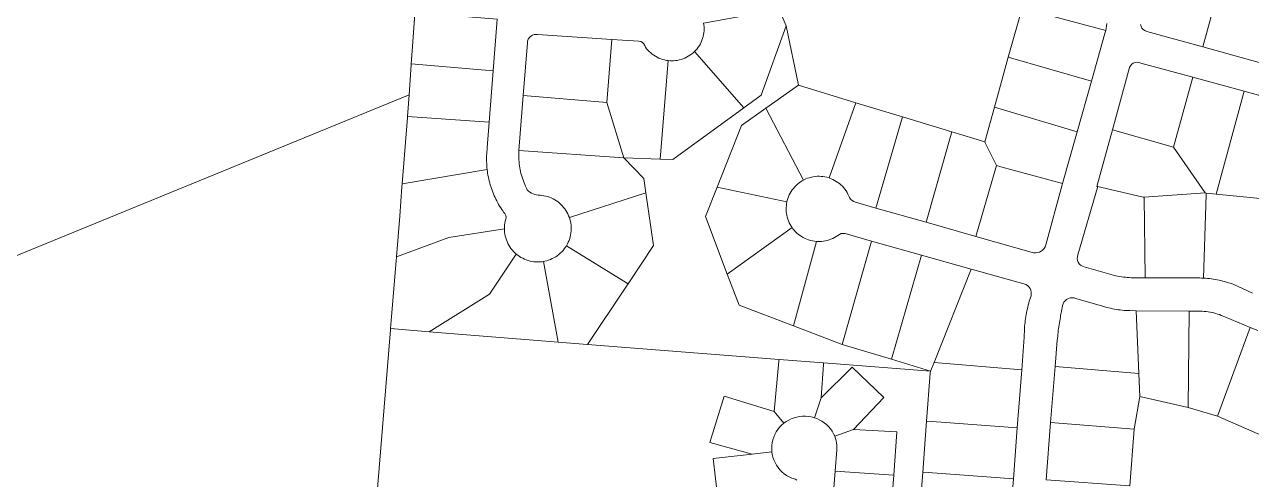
# Model space of a CAD drawing. Header units: inches. Extents: x 2378083 to 2398295, y 1463180 to 1483392.
# Drawn here: x 2386155 to 2388040, y 1470431 to 1471130 of the extents above; entities that cross this region are included whole.
import ezdxf

# ---------------------------------------------------------------- set-up
doc = ezdxf.new("R2010")
doc.units = ezdxf.units.IN
doc.header["$MEASUREMENT"] = 0
doc.linetypes.add('DASHED', pattern=[0.75, 0.5, -0.25])
doc.layers.add('ROW', color=3, linetype='DASHED', lineweight=35)
doc.layers.add('sc_greenville', color=7, linetype='Continuous')

msp = doc.modelspace()

# ---------------------------------------------------------------- linework, layer by layer
at = {"layer": 'ROW', "color": 6, "lineweight": 50}
msp.add_circle((2388188.9, 1473286.1), 10106.2, dxfattribs=at)
at = {"layer": 'sc_greenville', "lineweight": 0}
for points in [[(2388095.2, 1471228.3), (2388051.8, 1471071.9), (2387965.2, 1471096), (2388000.4, 1471225), (2388067, 1471237.3), (2388095.2, 1471228.3)], [(2386881.1, 1471138.7), (2386875, 1471059.5), (2386749.3, 1471069.9), (2386750.7, 1471089.9), (2386754.7, 1471147.1), (2386754.8, 1471148.7), (2386881.1, 1471138.7)], [(2387324.9, 1471128.2), (2387286.7, 1471021.7), (2387259.9, 1471002.2), (2387184.3, 1471088.9), (2387186.4, 1471091), (2387188.3, 1471093.3), (2387190.1, 1471095.7), (2387191.8, 1471098.2), (2387193.3, 1471100.8), (2387194.6, 1471103.5), (2387195.7, 1471106.3), (2387196.7, 1471109.1), (2387197.6, 1471112), (2387198.2, 1471114.9), (2387198.7, 1471117.9), (2387199, 1471120.9), (2387199.1, 1471123.9), (2387199, 1471126.9), (2387198.7, 1471129.9), (2387198.3, 1471132.6), (2387314.3, 1471153.4), (2387324.9, 1471128.2)], [(2387816.2, 1471121.5), (2387815.6, 1471119.5), (2387814.6, 1471116.7), (2387794.1, 1471043.6), (2387666.4, 1471080.2), (2387687.5, 1471155.7), (2387816.2, 1471121.5)], [(2387344.1, 1471037.4), (2387294.1, 1471002.1), (2387256.4, 1470975.4), (2387219, 1470880.3), (2387201.3, 1470835.3), (2387234.7, 1470747), (2387252.8, 1470699.2), (2387336.3, 1470667.4), (2387411.1, 1470639), (2387486.7, 1470616.1), (2387546.6, 1470598), (2387382.6, 1470610.6), (2387314.2, 1470615.9), (2387020.2, 1470638.7), (2387080, 1470728.3), (2387082.6, 1470732.2), (2387121.6, 1470790.7), (2387109.8, 1470872), (2387106.6, 1470893.7), (2387075.9, 1470925.5), (2387131.8, 1470923.4), (2387151, 1470922.8), (2387259.9, 1471002.2), (2387286.7, 1471021.7), (2387324.9, 1471128.2), (2387344.1, 1471037.4)], [(2387057.5, 1471107.4), (2387049.9, 1471010.4), (2386921.3, 1471021.4), (2386927.6, 1471102.1), (2386928, 1471105), (2386929, 1471107.8), (2386930.7, 1471110.3), (2386932.8, 1471112.4), (2386935.4, 1471113.9), (2386938.2, 1471114.9), (2386941.2, 1471115.1), (2386943.3, 1471114.9), (2387057.5, 1471107.4)], [(2387144.1, 1471074.9), (2387131.8, 1470923.4), (2387075.9, 1470925.5), (2387049.9, 1471010.4), (2387057.5, 1471107.4), (2387098.8, 1471104.9), (2387101.8, 1471104.3), (2387104.4, 1471102.9), (2387106.6, 1471100.8), (2387108, 1471098.2), (2387109, 1471095.7), (2387110.8, 1471093.3), (2387112.8, 1471091), (2387114.8, 1471088.9), (2387117, 1471086.8), (2387119.4, 1471084.9), (2387121.8, 1471083.2), (2387124.3, 1471081.6), (2387127, 1471080.1), (2387129.7, 1471078.8), (2387132.4, 1471077.7), (2387135.3, 1471076.7), (2387138.2, 1471076), (2387141.1, 1471075.4), (2387144.1, 1471074.9)], [(2387259.9, 1471002.2), (2387151, 1470922.8), (2387131.8, 1470923.4), (2387144.1, 1471074.9), (2387147.1, 1471074.7), (2387152.1, 1471074.7), (2387155.1, 1471074.9), (2387158, 1471075.4), (2387161, 1471076), (2387163.9, 1471076.7), (2387166.7, 1471077.7), (2387169.5, 1471078.8), (2387172.2, 1471080.1), (2387174.8, 1471081.6), (2387177.4, 1471083.2), (2387179.8, 1471084.9), (2387182.1, 1471086.8), (2387184.3, 1471088.9), (2387259.9, 1471002.2)], [(2386875, 1471059.5), (2386869, 1470980.4), (2386743.4, 1470989.3), (2386746, 1471022.6), (2386749.2, 1471068.3), (2386749.3, 1471069.9), (2386875, 1471059.5)], [(2387794.1, 1471043.6), (2387772.2, 1470965.7), (2387645, 1471003.5), (2387666.4, 1471080.2), (2387794.1, 1471043.6)], [(2387950, 1471049.3), (2387920.2, 1470942.2), (2387826.2, 1470968.4), (2387852.5, 1471064.6), (2387853.9, 1471067.2), (2387855.9, 1471069.5), (2387858.3, 1471071.2), (2387861.1, 1471072.2), (2387864.1, 1471072.6), (2387867.1, 1471072.2), (2387869.8, 1471071.2), (2387950, 1471049.3)], [(2388028.5, 1471027.9), (2387985.8, 1470869.9), (2387970.3, 1470871.4), (2387968.7, 1470871.6), (2387920.2, 1470942.2), (2387950, 1471049.3), (2388028.5, 1471027.9)], [(2387432.4, 1471010), (2387391.4, 1470894.6), (2387387.6, 1470895.7), (2387384.6, 1470896.4), (2387381.7, 1470896.8), (2387378.7, 1470897.1), (2387375.7, 1470897.2), (2387372.7, 1470897.2), (2387369.7, 1470896.9), (2387366.7, 1470896.5), (2387363.8, 1470895.9), (2387360.9, 1470895.1), (2387358.1, 1470894.2), (2387355.3, 1470893.1), (2387351.7, 1470891.4), (2387294.1, 1471002.1), (2387344.1, 1471037.4), (2387432.4, 1471010)], [(2387049.9, 1471010.4), (2387075.9, 1470925.5), (2386914.6, 1470936.9), (2386921.3, 1471021.4), (2387049.9, 1471010.4)], [(2388103.9, 1471008.4), (2388089.9, 1470859.4), (2387985.8, 1470869.9), (2388028.5, 1471027.9), (2388083.4, 1471012.9), (2388086.3, 1471012.1), (2388089.2, 1471011.4), (2388092.1, 1471010.7), (2388095.1, 1471010), (2388098, 1471009.4), (2388101, 1471008.9), (2388103.9, 1471008.4)], [(2387351.7, 1470891.4), (2387349.9, 1470890.3), (2387347.4, 1470888.7), (2387344.9, 1470887), (2387342.6, 1470885.1), (2387340.4, 1470883.1), (2387338.3, 1470880.9), (2387336.4, 1470878.7), (2387334.5, 1470876.3), (2387332.9, 1470873.8), (2387331.3, 1470871.2), (2387330, 1470868.5), (2387328.8, 1470865.8), (2387327.8, 1470863), (2387326.9, 1470860.1), (2387326.4, 1470857.9), (2387219, 1470880.3), (2387256.4, 1470975.4), (2387294.1, 1471002.1), (2387351.7, 1470891.4)], [(2387503.8, 1470988.5), (2387462.9, 1470848.4), (2387431.8, 1470857.3), (2387429, 1470858.3), (2387426.4, 1470859.9), (2387424.2, 1470862), (2387422.5, 1470864.4), (2387421.4, 1470866.9), (2387420.1, 1470869.6), (2387418.7, 1470872.3), (2387417.1, 1470874.8), (2387415.4, 1470877.3), (2387413.5, 1470879.6), (2387411.5, 1470881.8), (2387409.3, 1470883.9), (2387407.1, 1470885.9), (2387404.7, 1470887.7), (2387402.2, 1470889.4), (2387399.6, 1470891), (2387397, 1470892.3), (2387394.2, 1470893.5), (2387391.4, 1470894.6), (2387432.4, 1471010), (2387503.8, 1470988.5)], [(2387772.2, 1470965.7), (2387749.8, 1470885.9), (2387655.1, 1470912), (2387648, 1470914), (2387631, 1470948.6), (2387630.2, 1470950.3), (2387645, 1471003.5), (2387772.2, 1470965.7)], [(2386869, 1470980.4), (2386865.9, 1470940.7), (2386865.6, 1470937.7), (2386865.3, 1470934.7), (2386865.1, 1470931.8), (2386865, 1470928.8), (2386864.9, 1470925.8), (2386864.9, 1470922.8), (2386865, 1470919.8), (2386865.1, 1470916.8), (2386865.3, 1470913.8), (2386865.5, 1470910.8), (2386865.8, 1470907.8), (2386735.3, 1470885.5), (2386743.3, 1470987.6), (2386743.4, 1470989.3), (2386869, 1470980.4)], [(2387579.5, 1470965.6), (2387540.2, 1470826.5), (2387462.9, 1470848.4), (2387503.8, 1470988.5), (2387579.5, 1470965.6)], [(2387648, 1470914), (2387616.5, 1470804.9), (2387540.2, 1470826.5), (2387579.5, 1470965.6), (2387630.2, 1470950.3), (2387631, 1470948.6), (2387648, 1470914)], [(2387920.2, 1470942.2), (2387968.7, 1470871.6), (2387875.1, 1470865.3), (2387874.2, 1470865.3), (2387873.3, 1470865.3), (2387809.8, 1470879.9), (2387803.7, 1470881.3), (2387802.6, 1470881.6), (2387826.2, 1470968.4), (2387920.2, 1470942.2)], [(2387075.9, 1470925.5), (2387106.6, 1470893.7), (2387109.8, 1470872), (2386992.1, 1470833.9), (2386991, 1470836.7), (2386989.8, 1470839.5), (2386988.4, 1470842.1), (2386986.8, 1470844.7), (2386985.1, 1470847.2), (2386983.3, 1470849.5), (2386981.3, 1470851.8), (2386979.2, 1470853.9), (2386977, 1470856), (2386974.7, 1470857.8), (2386972.2, 1470859.6), (2386969.7, 1470861.2), (2386967.1, 1470862.6), (2386964.4, 1470863.9), (2386961.6, 1470865), (2386958.7, 1470866), (2386955.8, 1470866.8), (2386952.9, 1470867.4), (2386949.9, 1470867.9), (2386947, 1470868.2), (2386944, 1470868.3), (2386939.3, 1470869), (2386936.5, 1470870.1), (2386933.8, 1470871.4), (2386931.2, 1470873), (2386928.8, 1470874.8), (2386927.5, 1470876.4), (2386926.1, 1470879.1), (2386924.8, 1470881.8), (2386923.6, 1470884.5), (2386922.5, 1470887.3), (2386921.4, 1470890.1), (2386920.4, 1470892.9), (2386919.5, 1470895.8), (2386918.6, 1470898.7), (2386917.8, 1470901.6), (2386917.1, 1470904.5), (2386916.5, 1470907.4), (2386916, 1470910.4), (2386915.5, 1470913.3), (2386915.1, 1470916.3), (2386914.8, 1470919.3), (2386914.6, 1470922.3), (2386914.4, 1470925.3), (2386914.4, 1470928.3), (2386914.4, 1470931.3), (2386914.4, 1470934.3), (2386914.6, 1470936.9), (2387075.9, 1470925.5)], [(2386892.3, 1470816.5), (2386806.7, 1470803.3), (2386726.4, 1470773.6), (2386731.5, 1470836), (2386735, 1470881.2), (2386735.3, 1470885.5), (2386865.8, 1470907.8), (2386866.2, 1470904.8), (2386866.6, 1470901.8), (2386867.1, 1470898.9), (2386867.7, 1470895.9), (2386868.3, 1470893), (2386869, 1470890.1), (2386869.8, 1470887.2), (2386870.6, 1470884.3), (2386871.4, 1470881.4), (2386872.4, 1470878.6), (2386873.4, 1470875.7), (2386874.4, 1470872.9), (2386875.6, 1470870.2), (2386876.7, 1470867.4), (2386878, 1470864.7), (2386879.3, 1470862), (2386880.6, 1470859.3), (2386882, 1470856.6), (2386883.5, 1470854), (2386885, 1470851.4), (2386886.6, 1470848.9), (2386888.2, 1470846.3), (2386889.9, 1470843.9), (2386891.1, 1470842.2), (2386893, 1470839.9), (2386894.3, 1470837.2), (2386894.9, 1470834.3), (2386894.7, 1470831.3), (2386893.6, 1470828.3), (2386893, 1470825.3), (2386892.6, 1470822.4), (2386892.4, 1470819.4), (2386892.3, 1470816.5)], [(2387749.8, 1470885.9), (2387749.3, 1470884.2), (2387723.9, 1470791.8), (2387722.8, 1470789), (2387721.3, 1470786.4), (2387719.4, 1470784.1), (2387717, 1470782.2), (2387714.4, 1470780.8), (2387711.5, 1470779.9), (2387708.6, 1470779.5), (2387705.1, 1470779.7), (2387616.5, 1470804.9), (2387648, 1470914), (2387655.1, 1470912), (2387749.8, 1470885.9)], [(2387326.4, 1470857.9), (2387325.8, 1470855.2), (2387325.4, 1470852.2), (2387325.2, 1470849.2), (2387325.2, 1470846.2), (2387325.3, 1470843.2), (2387325.7, 1470840.3), (2387326.2, 1470837.3), (2387326.8, 1470834.4), (2387327.7, 1470831.5), (2387328.7, 1470828.7), (2387329.9, 1470825.9), (2387331.2, 1470823.2), (2387332.7, 1470820.7), (2387334.2, 1470818.4), (2387234.7, 1470747), (2387201.3, 1470835.3), (2387219, 1470880.3), (2387326.4, 1470857.9)], [(2387875.1, 1470865.3), (2387876.5, 1470741.2), (2387855.2, 1470741.3), (2387852.2, 1470741.5), (2387849.2, 1470741.8), (2387846.2, 1470742.1), (2387843.2, 1470742.4), (2387840.2, 1470742.8), (2387837.3, 1470743.2), (2387834.3, 1470743.7), (2387831.4, 1470744.2), (2387829.3, 1470744.6), (2387782.9, 1470758.1), (2387780.1, 1470759.1), (2387777.5, 1470760.6), (2387775.3, 1470762.7), (2387773.7, 1470765.2), (2387772.6, 1470768), (2387772.2, 1470771), (2387772.5, 1470773.9), (2387773.3, 1470776.6), (2387803.4, 1470880.1), (2387803.7, 1470881.3), (2387809.8, 1470879.9), (2387873.3, 1470865.3), (2387874.2, 1470865.3), (2387875.1, 1470865.3)], [(2387082.6, 1470732.2), (2386987.7, 1470790.6), (2386989.2, 1470793.2), (2386990.5, 1470795.9), (2386991.6, 1470798.7), (2386992.6, 1470801.5), (2386993.4, 1470804.4), (2386994.1, 1470807.3), (2386994.6, 1470810.3), (2386994.9, 1470813.3), (2386995, 1470816.3), (2386994.9, 1470819.3), (2386994.7, 1470822.3), (2386994.3, 1470825.2), (2386993.7, 1470828.2), (2386993, 1470831.1), (2386992.1, 1470833.9), (2387109.8, 1470872), (2387121.6, 1470790.7), (2387082.6, 1470732.2)], [(2387970.3, 1470871.4), (2387970.3, 1470869.4), (2387966.4, 1470740.8), (2387963.3, 1470740.9), (2387960.5, 1470741), (2387876.5, 1470741.2), (2387875.1, 1470865.3), (2387968.7, 1470871.6), (2387970.3, 1470871.4)], [(2386910.5, 1470777.8), (2386869.3, 1470716.1), (2386776.5, 1470658.3), (2386717.5, 1470663.1), (2386719, 1470681.6), (2386725.9, 1470767.1), (2386726.4, 1470773.6), (2386806.7, 1470803.3), (2386892.3, 1470816.5), (2386892.4, 1470814.4), (2386892.6, 1470811.4), (2386893.1, 1470808.4), (2386893.6, 1470805.5), (2386894.4, 1470802.6), (2386895.3, 1470799.7), (2386896.4, 1470796.9), (2386897.7, 1470794.2), (2386899.1, 1470791.6), (2386900.6, 1470789), (2386902.3, 1470786.5), (2386904.2, 1470784.2), (2386906.2, 1470781.9), (2386908.3, 1470779.8), (2386910.5, 1470777.8)], [(2387371.5, 1470797.1), (2387336.3, 1470667.4), (2387252.8, 1470699.2), (2387234.7, 1470747), (2387334.2, 1470818.4), (2387335.6, 1470816.5), (2387337.5, 1470814.2), (2387339.5, 1470812), (2387341.7, 1470809.9), (2387344, 1470808), (2387346.4, 1470806.2), (2387348.9, 1470804.5), (2387351.5, 1470803), (2387354.1, 1470801.7), (2387356.9, 1470800.5), (2387359.7, 1470799.5), (2387362.6, 1470798.6), (2387365.5, 1470798), (2387368.5, 1470797.5), (2387371.5, 1470797.1)], [(2387456.2, 1470797.7), (2387411.1, 1470639), (2387336.3, 1470667.4), (2387371.5, 1470797.1), (2387376.5, 1470797), (2387379.5, 1470797.2), (2387382.4, 1470797.5), (2387385.4, 1470798), (2387388.3, 1470798.7), (2387391.2, 1470799.6), (2387394, 1470800.6), (2387396.7, 1470801.8), (2387399.4, 1470803.2), (2387402, 1470804.7), (2387404.4, 1470806.3), (2387406.9, 1470808), (2387409.6, 1470809.1), (2387412.6, 1470809.5), (2387415.6, 1470809.2), (2387456.2, 1470797.7)], [(2387082.6, 1470732.2), (2387080, 1470728.3), (2387020.2, 1470638.7), (2386975, 1470642.3), (2386952.3, 1470766.4), (2386954.5, 1470766.8), (2386957.4, 1470767.5), (2386960.3, 1470768.4), (2386963.1, 1470769.4), (2386965.9, 1470770.7), (2386968.5, 1470772), (2386971.1, 1470773.6), (2386973.6, 1470775.2), (2386976, 1470777.1), (2386978.2, 1470779), (2386980.4, 1470781.1), (2386982.4, 1470783.3), (2386984.3, 1470785.6), (2386986.1, 1470788.1), (2386987.7, 1470790.6), (2387082.6, 1470732.2)], [(2387532.9, 1470776.2), (2387486.7, 1470616.1), (2387411.1, 1470639), (2387456.2, 1470797.7), (2387532.9, 1470776.2)], [(2386952.3, 1470766.4), (2386975, 1470642.3), (2386776.5, 1470658.3), (2386869.3, 1470716.1), (2386910.5, 1470777.8), (2386912.8, 1470775.9), (2386915.3, 1470774.2), (2386917.8, 1470772.6), (2386920.5, 1470771.2), (2386923.2, 1470769.9), (2386926, 1470768.8), (2386928.8, 1470767.8), (2386931.7, 1470767), (2386934.7, 1470766.4), (2386937.6, 1470766), (2386940.6, 1470765.7), (2386943.6, 1470765.6), (2386946.6, 1470765.7), (2386949.6, 1470766), (2386952.3, 1470766.4)], [(2387609.3, 1470754.7), (2387552.3, 1470611.1), (2387546.6, 1470598), (2387486.7, 1470616.1), (2387532.9, 1470776.2), (2387609.3, 1470754.7)], [(2387686.9, 1470599.9), (2387552.3, 1470611.1), (2387609.3, 1470754.7), (2387615, 1470753.1), (2387690.4, 1470731.9), (2387693.3, 1470730.9), (2387695.8, 1470729.3), (2387698, 1470727.3), (2387699.8, 1470724.9), (2387701, 1470722.1), (2387701.7, 1470719.2), (2387701.7, 1470716.2), (2387701.3, 1470713.7), (2387700.4, 1470710.9), (2387699.5, 1470708), (2387698.6, 1470705.1), (2387697.8, 1470702.2), (2387697.1, 1470699.3), (2387696.3, 1470696.4), (2387695.7, 1470693.5), (2387695, 1470690.5), (2387694.5, 1470687.6), (2387693.9, 1470684.7), (2387693.4, 1470681.7), (2387692.9, 1470678.7), (2387692.5, 1470675.8), (2387692.2, 1470672.8), (2387691.8, 1470669.8), (2387691.5, 1470666.8), (2387691.3, 1470663.8), (2387691.1, 1470660.8), (2387691, 1470657.8), (2387690.8, 1470654.8), (2387690.8, 1470651.8), (2387690.8, 1470649.8), (2387686.9, 1470599.9)], [(2387862.9, 1470690.7), (2387867, 1470594.3), (2387738.4, 1470604.7), (2387741.5, 1470645.2), (2387741.8, 1470648.2), (2387742.2, 1470651.2), (2387742.5, 1470654.2), (2387742.8, 1470657.2), (2387743.2, 1470660.1), (2387743.6, 1470663.1), (2387744, 1470666.1), (2387744.4, 1470669.1), (2387744.9, 1470672), (2387745.3, 1470675), (2387745.8, 1470677.9), (2387746.3, 1470680.9), (2387746.8, 1470683.9), (2387747.4, 1470686.8), (2387747.9, 1470689.8), (2387748.5, 1470692.7), (2387749.1, 1470695.6), (2387749.7, 1470698.6), (2387750.4, 1470701.1), (2387751.8, 1470703.8), (2387753.6, 1470706.1), (2387755.9, 1470708), (2387758.6, 1470709.4), (2387761.4, 1470710.3), (2387764.4, 1470710.6), (2387767.4, 1470710.3), (2387769.9, 1470709.5), (2387814.8, 1470696.7), (2387817.7, 1470695.8), (2387820.6, 1470695.1), (2387823.5, 1470694.4), (2387826.5, 1470693.7), (2387829.4, 1470693.1), (2387832.4, 1470692.6), (2387835.3, 1470692.2), (2387838.3, 1470691.8), (2387841.3, 1470691.5), (2387844.3, 1470691.2), (2387847.3, 1470691), (2387850.3, 1470690.9), (2387853.3, 1470690.8), (2387862.9, 1470690.7)], [(2387944, 1470690), (2387942.7, 1470542), (2387868.5, 1470558.9), (2387867, 1470594.3), (2387862.9, 1470690.7), (2387944, 1470690)], [(2388038.1, 1470665), (2387987.7, 1470528.6), (2387942.7, 1470542), (2387944, 1470690), (2387961.4, 1470689.8), (2387964.4, 1470689.8), (2387967.4, 1470689.6), (2387970.4, 1470689.3), (2387973.4, 1470688.9), (2387976.3, 1470688.5), (2387979.3, 1470687.9), (2387982.2, 1470687.2), (2387985.1, 1470686.4), (2387987.9, 1470685.5), (2387990.8, 1470684.6), (2387993.6, 1470683.5), (2387996.3, 1470682.3), (2387999.1, 1470681.1), (2388038.1, 1470665)], [(2387378.9, 1470556.6), (2387368.9, 1470526.1), (2387367.8, 1470526.5), (2387363.5, 1470527.6), (2387359.1, 1470528.3), (2387354.7, 1470528.6), (2387350.2, 1470528.5), (2387345.8, 1470528.1), (2387341.4, 1470527.3), (2387337.2, 1470526.1), (2387333, 1470524.5), (2387329, 1470522.6), (2387325.2, 1470520.3), (2387321.6, 1470517.7), (2387306.8, 1470535.6), (2387314, 1470613.3), (2387314.2, 1470615.9), (2387382.6, 1470610.6), (2387382.4, 1470607.8), (2387378.9, 1470556.6)], [(2387428.8, 1470508.2), (2387399.9, 1470497.7), (2387398, 1470501.7), (2387395.7, 1470505.6), (2387393.1, 1470509.2), (2387390.2, 1470512.5), (2387387, 1470515.7), (2387383.6, 1470518.5), (2387379.9, 1470521), (2387376, 1470523.2), (2387372, 1470525), (2387368.9, 1470526.1), (2387378.9, 1470556.6), (2387426.7, 1470603.9), (2387475, 1470557.1), (2387428.8, 1470508.2)], [(2387686.9, 1470599.9), (2387680, 1470510.5), (2387549.3, 1470520.6), (2387540.9, 1470521.1), (2387546.3, 1470594.6), (2387546.6, 1470598), (2387552.3, 1470611.1), (2387686.9, 1470599.9)], [(2387867, 1470594.3), (2387868.5, 1470558.9), (2387859.6, 1470508.9), (2387731, 1470518.8), (2387738.4, 1470604.7), (2387867, 1470594.3)], [(2387306.8, 1470535.6), (2387321.6, 1470517.7), (2387318.2, 1470514.8), (2387315.1, 1470511.6), (2387312.3, 1470508.1), (2387309.8, 1470504.3), (2387307.7, 1470500.4), (2387306, 1470496.3), (2387304.6, 1470492.1), (2387303.6, 1470487.7), (2387303, 1470483.3), (2387302.9, 1470478.8), (2387303.1, 1470474.3), (2387303.2, 1470473.6), (2387272.7, 1470470.4), (2387208, 1470488.3), (2387230.1, 1470559.2), (2387306.8, 1470535.6)], [(2387680, 1470510.5), (2387674.1, 1470432.5), (2387543.4, 1470441.9), (2387535, 1470442.5), (2387540.9, 1470521.1), (2387549.3, 1470520.6), (2387680, 1470510.5)], [(2387490.4, 1470438.2), (2387400.3, 1470443.9), (2387402.8, 1470476.7), (2387403, 1470480.3), (2387403, 1470483.9), (2387402.7, 1470487.4), (2387402, 1470490.9), (2387401.1, 1470494.4), (2387399.9, 1470497.7), (2387428.8, 1470508.2), (2387495, 1470504.6), (2387490.4, 1470438.2)], [(2387859.6, 1470508.9), (2387852.8, 1470421.5), (2387724.3, 1470430.7), (2387731, 1470518.8), (2387859.6, 1470508.9)], [(2387490.4, 1470438.2), (2387485.5, 1470374.1), (2387395.4, 1470379.4), (2387400.3, 1470443.9), (2387490.4, 1470438.2)], [(2387674.1, 1470432.5), (2387667.8, 1470351.3), (2387537.3, 1470361.5), (2387529, 1470362.1), (2387535, 1470442.5), (2387543.4, 1470441.9), (2387674.1, 1470432.5)]]:
    msp.add_lwpolyline(points, close=True, dxfattribs=at)
for points in [[(2388000.4, 1471225), (2387965.2, 1471096), (2387965.2, 1471096), (2387879, 1471119.9), (2387876.2, 1471121), (2387873.7, 1471122.7), (2387871.7, 1471124.9), (2387870.3, 1471127.5), (2387869.5, 1471130.4)], [(2387817.8, 1471131.8), (2387817.1, 1471128.2), (2387816.5, 1471124.4), (2387816.2, 1471121.5), (2387687.5, 1471155.7), (2387666.4, 1471080.2), (2387645, 1471003.5), (2387630.2, 1470950.3), (2387579.5, 1470965.6), (2387503.8, 1470988.5), (2387432.4, 1471010), (2387344.1, 1471037.4), (2387324.9, 1471128.2), (2387314.3, 1471153.4)], [(2385834, 1470649.1), (2386746, 1471022.6), (2386743.4, 1470989.3), (2386743.3, 1470987.6), (2386735.3, 1470885.5), (2386735, 1470881.2), (2386731.5, 1470836), (2386726.4, 1470773.6), (2386725.9, 1470767.1), (2386719, 1470681.6), (2386717.5, 1470663.1), (2386717.4, 1470661.5), (2386680.7, 1470211.1), (2386673.6, 1470207.8), (2386252, 1470010.4), (2386080.1, 1469878), (2386202.6, 1469385.6), (2386205.2, 1469375.2)], [(2388041.6, 1470717.6), (2388018.6, 1470728.5), (2388015.8, 1470729.6), (2388013, 1470730.7), (2388010.2, 1470731.8), (2388007.4, 1470732.8), (2388004.6, 1470733.7), (2388001.7, 1470734.6), (2387998.8, 1470735.4), (2387995.9, 1470736.2), (2387993, 1470736.9), (2387990.1, 1470737.6), (2387987.1, 1470738.2), (2387984.2, 1470738.7), (2387981.2, 1470739.2), (2387978.3, 1470739.7), (2387975.3, 1470740), (2387972.3, 1470740.3), (2387969.3, 1470740.6), (2387966.4, 1470740.8), (2387970.3, 1470869.4), (2387970.3, 1470871.4), (2387985.8, 1470869.9), (2387985.8, 1470869.9), (2388089.9, 1470859.4)], [(2388068.6, 1470493.3), (2387987.7, 1470528.6), (2388038.1, 1470665), (2388049.7, 1470660.3)], [(2387485.5, 1470374.1), (2387490.4, 1470438.2), (2387495, 1470504.6), (2387428.8, 1470508.2), (2387475, 1470557.1), (2387426.7, 1470603.9), (2387378.9, 1470556.6), (2387382.4, 1470607.8), (2387382.6, 1470610.6), (2387546.6, 1470598), (2387546.3, 1470594.6), (2387540.9, 1470521.1), (2387535, 1470442.5), (2387529, 1470362.1)], [(2387852.8, 1470421.5), (2387859.6, 1470508.9), (2387868.5, 1470558.9), (2387942.7, 1470542), (2387987.7, 1470528.6), (2388068.6, 1470493.3)], [(2387220.1, 1470402.1), (2387212.8, 1470463.6), (2387272.7, 1470470.4), (2387303.2, 1470473.6), (2387303.7, 1470469.9), (2387304.8, 1470465.6), (2387306.2, 1470461.3), (2387308, 1470457.2), (2387310.1, 1470453.3), (2387312.7, 1470449.6), (2387315.5, 1470446.2), (2387318.6, 1470443), (2387322, 1470440.1), (2387325.7, 1470437.6), (2387329.6, 1470435.3), (2387333.7, 1470433.5), (2387336.5, 1470432.8), (2387339.2, 1470431.7), (2387341.7, 1470430.4)]]:
    msp.add_lwpolyline(points, dxfattribs=at)

doc.saveas('drawing.dxf')
